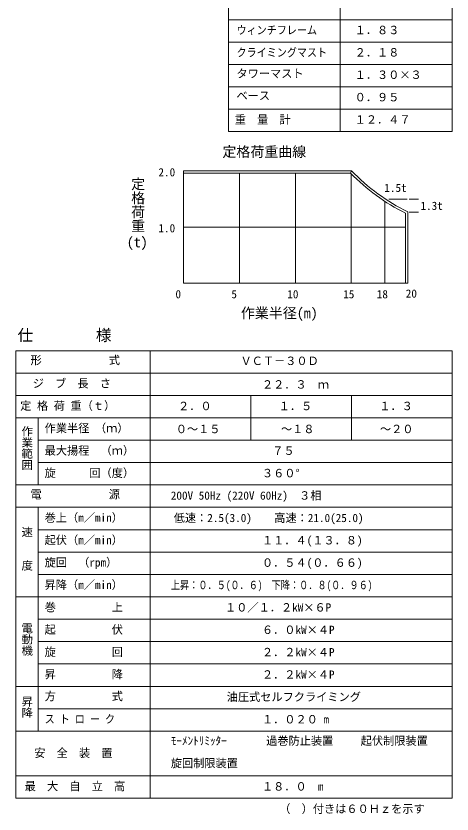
# Model space of a CAD drawing. Units: millimetres, scale not verified. Extents: x -17786 to 17808, y -24773 to 27267.
# Drawn here: x 1594 to 17194, y -24773 to 3758 of the extents above; entities that cross this region are included whole.
import ezdxf
from ezdxf.enums import TextEntityAlignment as Align

# ---------------------------------------------------------------- set-up
doc = ezdxf.new("R2010")
doc.units = ezdxf.units.MM
doc.header["$LTSCALE"] = 60
doc.linetypes.add('CHAIN_DOUBLE_DASH', pattern=[23.5, 12, -1.5, 3.5, -1.5, 3.5, -1.5])
doc.layers.add('0-3_05 寸法', color=7, linetype='Continuous', lineweight=18)
doc.styles.add('@ＭＳ ゴシック', font='')
doc.styles.add('ＭＳ ゴシック', font='')
doc.styles.get('@ＭＳ ゴシック').set_extended_font_data('@MS Gothic')
doc.styles.get('ＭＳ ゴシック').set_extended_font_data('MS Gothic')

msp = doc.modelspace()

# ---------------------------------------------------------------- linework, layer by layer
at = {"layer": '0-3_05 寸法'}
for p, q in [((9193.99, 7623.23), (9193.99, -376.77)), ((13193.99, 7623.23), (13193.99, -376.77)), ((17193.99, 7623.23), (17193.99, -376.77)), ((9193.99, 3623.23), (17193.99, 3623.23)), ((9193.99, 2823.23), (17193.99, 2823.23)), ((9193.99, 2023.23), (17193.99, 2023.23)), ((9193.99, 1223.23), (17193.99, 1223.23)), ((9193.99, 423.23), (17193.99, 423.23)), ((9193.99, -376.77), (17193.99, -376.77)), ((7590.49, -1776.62), (13598.97, -1776.62)), ((7590.49, -1776.62), (7590.49, -5796.61)), ((7590.49, -1856.62), (13565.11, -1856.62)), ((9590.49, -1856.62), (9590.49, -5796.61)), ((11590.49, -1856.62), (11590.49, -5796.61)), ((13590.49, -1885.32), (13590.49, -5796.61)), ((14937.4, -2796.62), (15590.49, -2796.62)), ((15657.15, -2796.62), (15990.48, -2796.62)), ((14790.49, -2868.57), (14790.49, -5796.61)), ((15530.49, -3296.03), (15530.49, -5796.61)), ((15610.49, -3246.51), (15610.49, -5796.61)), ((15657.15, -3258.92), (15990.48, -3258.92)), ((7590.49, -3796.62), (15530.49, -3796.62)), ((7590.49, -5796.61), (15610.49, -5796.61)), ((1593.99, -8208.08), (1593.99, -24208.08)), ((1593.99, -8208.08), (17193.99, -8208.08)), ((6393.99, -8208.08), (6393.99, -24208.08)), ((17193.99, -8208.08), (17193.99, -24208.08)), ((1593.99, -9008.08), (17193.99, -9008.08)), ((1593.99, -9808.08), (17193.99, -9808.08)), ((9993.99, -9808.08), (9993.99, -11408.08)), ((13593.99, -9808.08), (13593.99, -11408.08)), ((1593.99, -10608.08), (17193.99, -10608.08)), ((2393.99, -10608.08), (2393.99, -13008.08)), ((2393.99, -11408.08), (17193.99, -11408.08)), ((2393.99, -12208.08), (17193.99, -12208.08)), ((1593.99, -13008.08), (17193.99, -13008.08)), ((1593.99, -13808.08), (17193.99, -13808.08)), ((2393.99, -13808.08), (2393.99, -21808.08)), ((2393.99, -14608.08), (17193.99, -14608.08)), ((2393.99, -15408.08), (17193.99, -15408.08)), ((2393.99, -16208.08), (17193.99, -16208.08)), ((1593.99, -17008.08), (17193.99, -17008.08)), ((2393.99, -17808.08), (17193.99, -17808.08)), ((2393.99, -18608.08), (17193.99, -18608.08)), ((2393.99, -19408.08), (17193.99, -19408.08)), ((1593.99, -20208.08), (17193.99, -20208.08)), ((2393.99, -21008.08), (17193.99, -21008.08)), ((1593.99, -21808.08), (17193.99, -21808.08)), ((1593.99, -23408.08), (17193.99, -23408.08)), ((1593.99, -24208.08), (17193.99, -24208.08))]:
    msp.add_line(p, q, dxfattribs=at)
at = {"layer": '0-3_05 寸法', "linetype": 'CHAIN_DOUBLE_DASH'}
msp.add_line((13565.11, -1856.62), (13598.97, -1776.62), dxfattribs=at)
at = {"layer": '0-3_05 寸法'}
for radius, start, end in [(7350.89, 224.2436, 243.31957), (7270.89, 223.97818, 243.70765)]:
    msp.add_arc((18831.14, 3272.17), radius, start, end, dxfattribs=at)

# ---------------------------------------------------------------- texts
at = {"layer": '0-3_05 寸法', "style": 'ＭＳ ゴシック'}
for s, width, p in [('ウィンチフレーム', 0.9, (9483.36, 3017.5)), ('クライミングマスト', 0.9, (9483.36, 2217.5)), ('上昇：０．５(０．６)\u3000下降：０．８(０．９６)', 0.8, (7133.54, -16822.7)), ('ス ト ロ ー ク', 0.9, (2620.36, -21613.81))]:
    msp.add_text(s, height=293.3, dxfattribs=dict(at, width=width)).set_placement(p, align=Align.BOTTOM_LEFT)
for s, height, p in [('１．８３', 293.3, (13710.28, 3018.26)), ('２．１８', 293.3, (13710.28, 2218.26)), ('タワーマスト', 293.3, (9483.36, 1462.58)), ('１．３０×３', 293.3, (13710.28, 1418.26)), ('ベース', 293.3, (9483.36, 672.75)), ('０．９５', 293.3, (13710.28, 618.26)), ('重\u3000量\u3000計', 293.3, (9420.36, -182.5)), ('１２．４７', 293.3, (13710.28, -181.74)), ('定格荷重曲線', 366.6, (8977.94, -1390.26)), ('2.0', 293.3, (6690.76, -2063.83)), ('1.5t', 293.3, (14771.51, -2620.99)), ('1.3t', 293.3, (16065.21, -3263.08)), ('1.0', 293.3, (6690.76, -4063.82)), ('(t)', 366.6, (5559.02, -4624.37)), ('0', 293.3, (7300.41, -6423.21)), ('5', 293.3, (9300.41, -6423.21)), ('10', 293.3, (11300.4, -6423.21)), ('15', 293.3, (13300.4, -6423.21)), ('18', 293.3, (14500.4, -6423.21)), ('20', 293.3, (15538.29, -6400.3)), ('作業半径(m)', 366.6, (9640.25, -7156.37)), ('仕\u3000\u3000\u3000\u3000様', 410.6, (1651.34, -7981.94)), ('形\u3000\u3000\u3000\u3000\u3000\u3000式', 293.3, (2114.81, -8781.94)), ('ＶＣＴ－３０Ｄ', 293.3, (9626.07, -8809.08)), ('ジ\u3000ブ\u3000長\u3000さ', 293.3, (2193.98, -9613.81)), ('２２．３\u3000ｍ', 293.3, (10393.99, -9653.01)), ('定 格 荷 重（ｔ）', 293.3, (1746.43, -10413.81)), ('２．０', 293.3, (7393.99, -10422.7)), ('１．５', 293.3, (10993.99, -10422.7)), ('１．３', 293.3, (14593.99, -10422.7)), ('作業半径 （ｍ）', 293.3, (2620.36, -11213.81)), ('０～１５', 293.3, (7311.29, -11244.86)), ('～１８', 293.3, (11074.73, -11244.86)), ('～２０', 293.3, (14614.59, -11244.86)), ('最大揚程\u3000（ｍ）', 293.3, (2620.36, -12013.81)), ('７５', 293.3, (10764.44, -12022.7)), ('旋\u3000\u3000\u3000回（度）', 293.3, (2620.36, -12813.81)), ('３６０°', 293.3, (10393.99, -12822.7)), ('電\u3000\u3000\u3000\u3000\u3000\u3000源', 293.3, (2114.81, -13581.94)), ('200V 50Hz (220V 60Hz)\u3000３相', 293.3, (7133.54, -13622.7)), ('巻上（m／min）', 293.3, (2620.36, -14413.81)), ('低速：2.5(3.0)\u3000\u3000高速：21.0(25.0)', 293.3, (7238.01, -14422.7)), ('起伏（m／min）', 293.3, (2620.36, -15213.81)), ('１１．４(１３．８)', 293.3, (10393.99, -15222.7)), ('旋回\u3000（rpm）', 293.3, (2620.36, -16013.81)), ('０．５４(０．６６)', 293.3, (10393.99, -16022.7)), ('昇降（m／min）', 293.3, (2620.36, -16813.81)), ('巻\u3000\u3000\u3000\u3000\u3000上', 293.3, (2620.36, -17613.81)), ('１０／１．２kW×６P', 293.3, (9073.33, -17622.7)), ('起\u3000\u3000\u3000\u3000\u3000伏', 293.3, (2620.36, -18413.81)), ('６．０kW×４P', 293.3, (10393.99, -18422.7)), ('旋\u3000\u3000\u3000\u3000\u3000回', 293.3, (2620.36, -19213.81)), ('２．２kW×４P', 293.3, (10393.99, -19222.7)), ('昇\u3000\u3000\u3000\u3000\u3000降', 293.3, (2620.36, -20013.81)), ('２．２kW×４P', 293.3, (10393.99, -20022.7)), ('方\u3000\u3000\u3000\u3000\u3000式', 293.3, (2620.36, -20794.89)), ('油圧式セルフクライミング', 293.3, (9133.54, -20822.47)), ('１．０２０ m', 293.3, (10393.99, -21622.7)), ('過巻防止装置', 293.3, (10545.03, -22389.5)), ('起伏制限装置', 293.3, (13927.12, -22389.5)), ('ﾓｰﾒﾝﾄﾘﾐｯﾀｰ', 293.3, (7133.54, -22389.5)), ('安\u3000全\u3000装\u3000置', 293.3, (2249.07, -22825.96)), ('旋回制限装置', 293.3, (7133.54, -23189.5)), ('最\u3000大\u3000自\u3000立\u3000高', 293.3, (1904.22, -24013.81)), ('１８．０\u3000m', 293.3, (10393.99, -24022.7)), ('（\u3000）付きは６０Ｈｚを示す', 293.3, (11013.99, -24822.7))]:
    msp.add_text(s, height=height, dxfattribs=at).set_placement(p, align=Align.BOTTOM_LEFT)
at = {"layer": '0-3_05 寸法', "style": '@ＭＳ ゴシック'}
for s, height, p in [('定格荷重', 366.6, (5664.63, -1991.93)), ('作業範囲', 293.3, (1754.09, -10885.27)), ('速\u3000\u3000度', 293.3, (1754.09, -14484.75)), ('電動機', 293.3, (1754.09, -17927.7)), ('昇降', 293.3, (1754.09, -20545.04))]:
    msp.add_text(s, height=height, rotation=270, dxfattribs=at).set_placement(p, align=Align.BOTTOM_LEFT)

doc.saveas('drawing.dxf')
